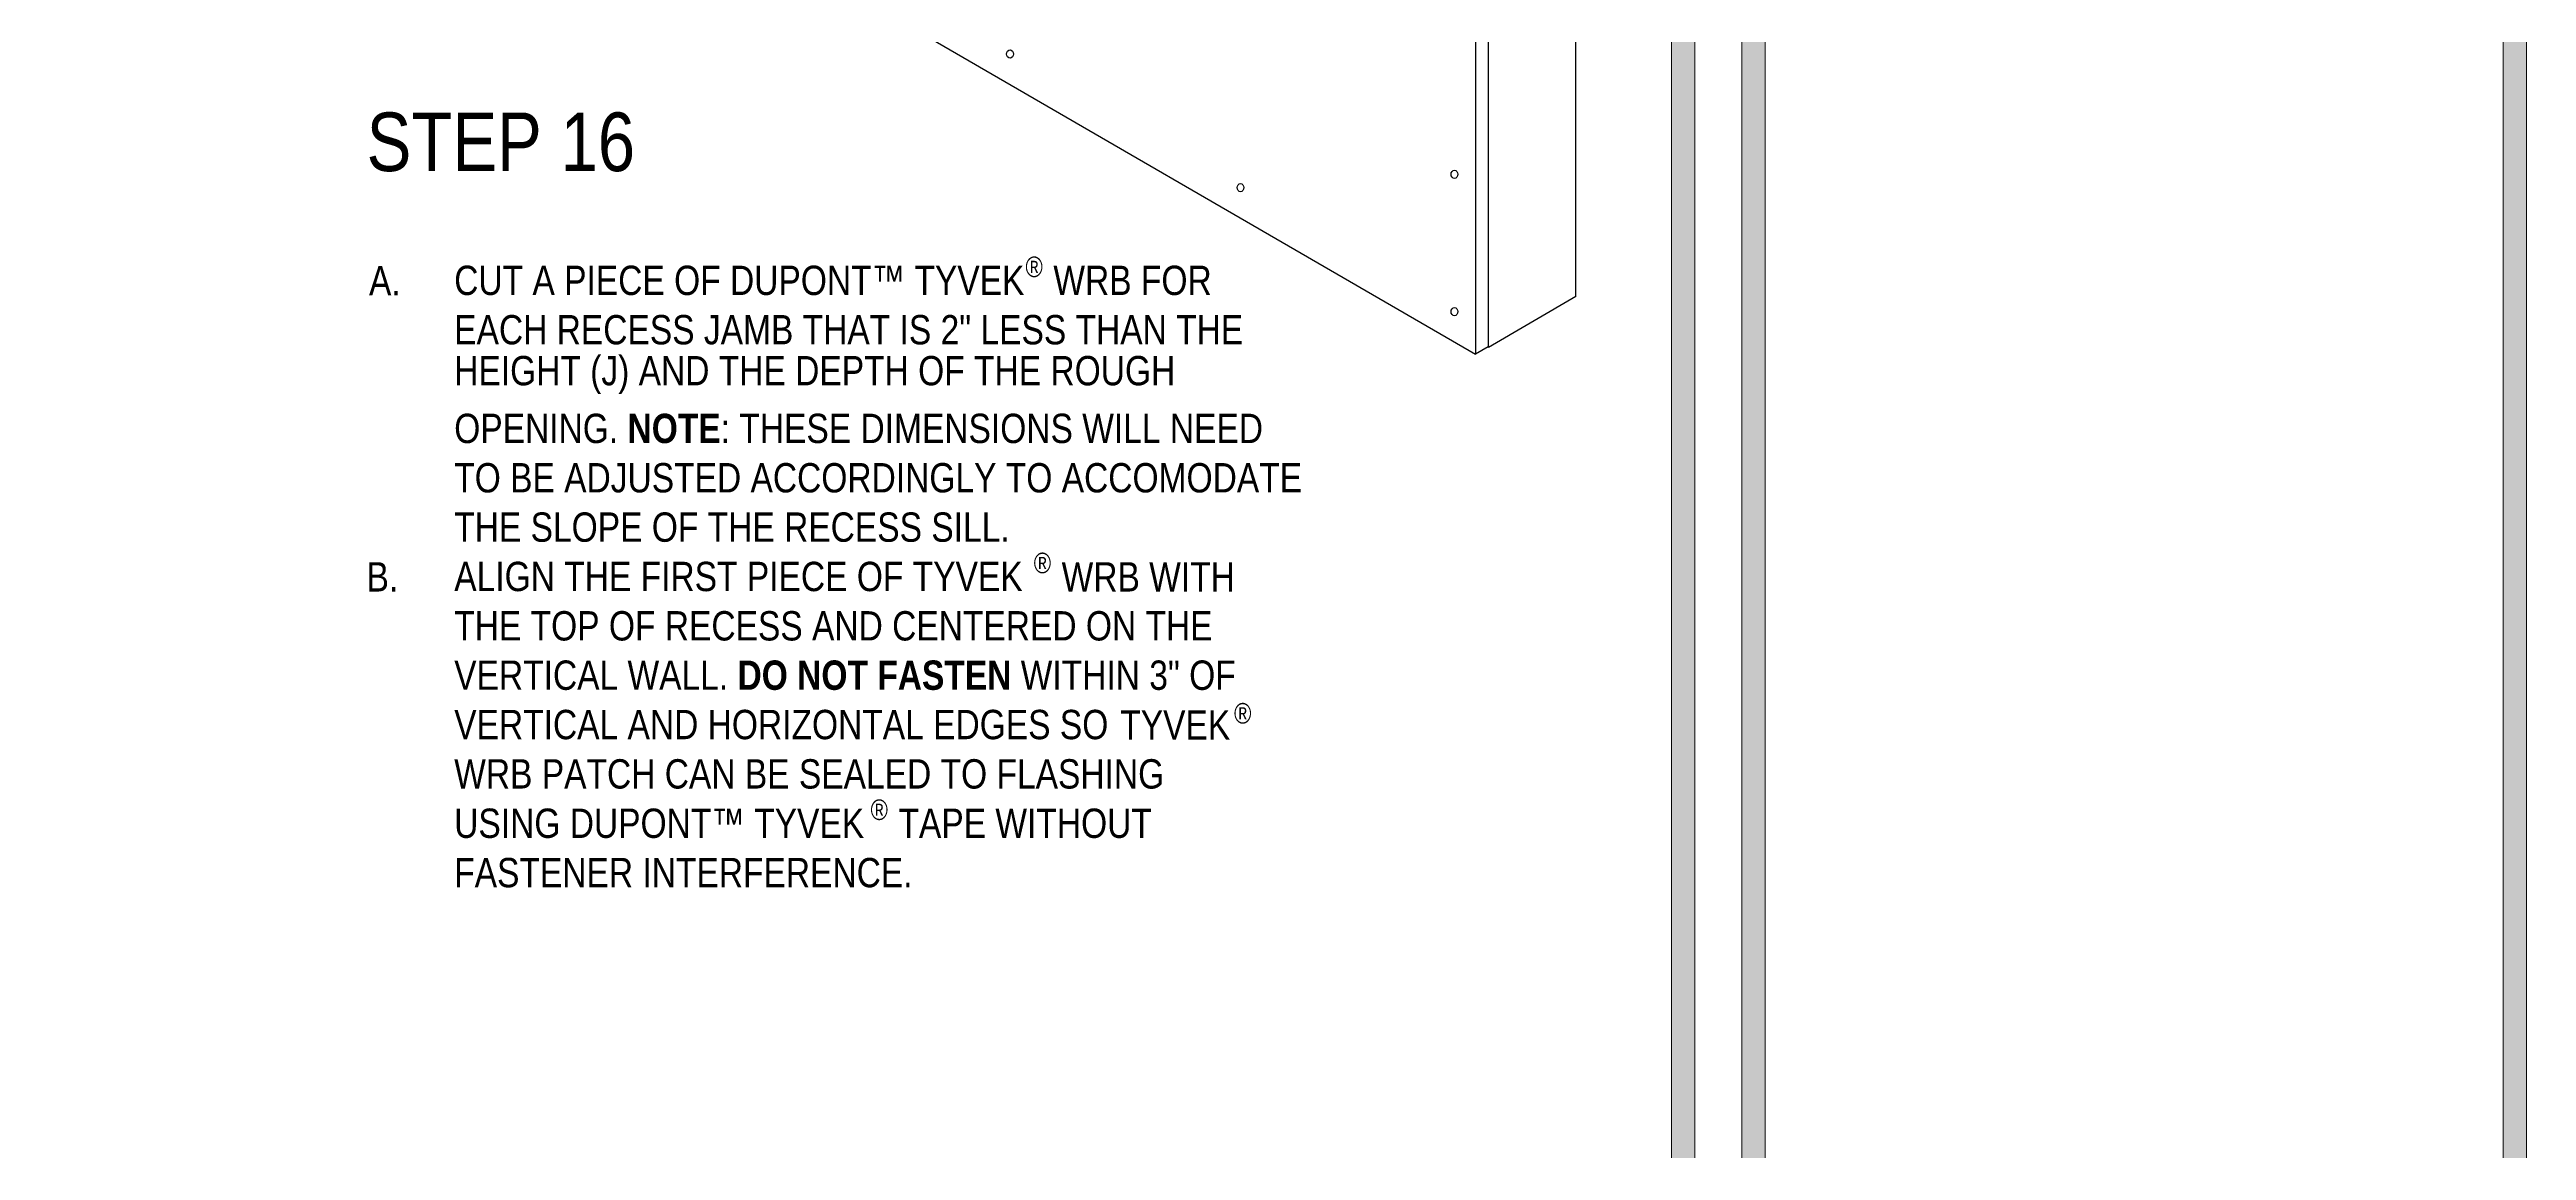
# Model space of a CAD drawing. Extents: x -1392 to 5791, y -3809 to 1722.
# Drawn here: x 1141 to 2092, y -2330 to -1907 of the extents above; entities that cross this region are included whole.
import ezdxf

# ---------------------------------------------------------------- set-up
doc = ezdxf.new("R2010")
doc.units = 0
doc.header["$MEASUREMENT"] = 0
for name, color, linetype, lineweight in [('.ATI-TEXT', 7, 'Continuous', 0), ('G-ANNO-TTLB', 7, 'Continuous', 0), ('WALL SCRATCH', 7, 'Continuous', 0)]:
    doc.layers.add(name, color=color, linetype=linetype, lineweight=lineweight)

# ---------------------------------------------------------------- blocks, each defined once
blk = doc.blocks.new('Block_59')
at = {"layer": '.ATI-TEXT', "char_height": 0.2, "attachment_point": 7}
for s, insert in [('\\C18;\\c0;\\FArial Narrow|b0|i0|c1;\\H7.874999;\\W1.000000;®', (1515.84, -1994.92)), ('\\C18;\\c0;\\FArial Narrow|b0|i0|c1;\\H11.249999;\\W1.000000;A.', (1263.62, -2001.86)), ('\\C18;\\c0;\\FArial Narrow|b0|i0|c1;\\H11.249999;\\W1.000000;CUT A PIECE OF DUPONT™ TYVEK', (1296.35, -2001.86)), ('\\C18;\\c0;\\FArial Narrow|b0|i0|c1;\\H11.249999;\\W1.000000; WRB FOR', (1522.96, -2001.86)), ('\\C18;\\c0;\\FArial Narrow|b0|i0|c1;\\H11.249999;\\W1.000000;EACH RECESS JAMB THAT IS 2" LESS THAN THE', (1296.35, -2020.81)), ('\\C18;\\c0;\\FArial Narrow|b0|i0|c1;\\H11.249999;\\W1.000000;HEIGHT (J) AND THE DEPTH OF THE ROUGH', (1296.35, -2039.76)), ('\\C18;\\c0;\\FArial Narrow|b0|i0|c1;\\H11.249999;\\W1.000000;OPENING. \\FArial Narrow Bold|b1|i0|c1;NOTE\\FArial Narrow|b0|i0|c1;: THESE DIMENSIONS WILL NEED', (1296.35, -2058.7)), ('\\C18;\\c0;\\FArial Narrow|b0|i0|c1;\\H11.249999;\\W1.000000;TO BE ADJUSTED ACCORDINGLY TO ACCOMODATE', (1296.35, -2077.65)), ('\\C18;\\c0;\\FArial Narrow|b0|i0|c1;\\H11.249999;\\W1.000000;THE SLOPE OF THE RECESS SILL.', (1296.35, -2096.6)), ('\\C18;\\c0;\\FArial Narrow|b0|i0|c1;\\H7.874999;\\W1.000000;®', (1519.02, -2108.62)), ('\\C18;\\c0;\\FArial Narrow|b0|i0|c1;\\H11.249999;\\W1.000000;B.', (1262.67, -2115.55)), ('\\C18;\\c0;\\FArial Narrow|b0|i0|c1;\\H11.249999;\\W1.000000;ALIGN THE FIRST PIECE OF TYVEK', (1296.37, -2115.55)), ('\\C18;\\c0;\\FArial Narrow|b0|i0|c1;\\H11.250226;\\W1.000000; WRB WITH', (1526.14, -2115.55)), ('\\C18;\\c0;\\FArial Narrow|b0|i0|c1;\\H11.250226;\\W1.000000;THE TOP OF RECESS AND CENTERED ON THE', (1296.35, -2134.5)), ('\\C18;\\c0;\\FArial Narrow|b0|i0|c1;\\H11.250226;\\W1.000000;VERTICAL WALL. \\FArial Narrow Bold|b1|i0|c1;DO NOT FASTEN\\FArial Narrow|b0|i0|c1; WITHIN 3" OF', (1296.35, -2153.45)), ('\\C18;\\c0;\\FArial Narrow|b0|i0|c1;\\H7.874999;\\W1.000000;®', (1595.98, -2166.34)), ('\\C18;\\c0;\\FArial Narrow|b0|i0|c1;\\H11.250226;\\W1.000000;VERTICAL AND HORIZONTAL EDGES SO ', (1296.35, -2172.4)), ('\\C18;\\c0;\\FArial Narrow|b0|i0|c1;\\H11.249999;\\W1.000000;TYVEK', (1552.24, -2172.4)), ('\\C18;\\c0;\\FArial Narrow|b0|i0|c1;\\H11.250226;\\W1.000000;WRB PATCH CAN BE SEALED TO FLASHING ', (1296.35, -2191.35)), ('\\C18;\\c0;\\FArial Narrow|b0|i0|c1;\\H7.874999;\\W1.000000;®', (1456.33, -2203.36)), ('\\C18;\\c0;\\FArial Narrow|b0|i0|c1;\\H11.249999;\\W1.000000;USING DUPONT™ TYVEK', (1296.35, -2210.3)), ('\\C18;\\c0;\\FArial Narrow|b0|i0|c1;\\H11.250226;\\W1.000000; TAPE WITHOUT', (1463.45, -2210.3)), ('\\C18;\\c0;\\FArial Narrow|b0|i0|c1;\\H11.250226;\\W1.000000;FASTENER INTERFERENCE.', (1296.35, -2229.25))]:
    blk.add_mtext(s, dxfattribs=dict(at, insert=insert))

msp = doc.modelspace()

# ---------------------------------------------------------------- hatches: boundary and pattern name
at = {"layer": 'G-ANNO-TTLB', "true_color": 0xff00ff, "transparency": 33554687}
h = msp.add_hatch(color=6, dxfattribs=at)
edge = h.paths.add_edge_path()
edge.add_spline(control_points=[(1773.02, -3692.6), (1773.02, -3692.6), (-1156.5, -3692.6), (-1156.5, -3692.6), (-1156.5, -3692.6), (-1156.5, -1235.6), (-1156.5, -1235.6), (-1156.5, -1235.6), (1773.02, -1235.6), (1773.02, -1235.6), (1773.02, -1235.6), (1773.02, -3692.6), (1773.02, -3692.6)], knot_values=[0, 0, 0, 0, 1, 1, 1, 2, 2, 2, 3, 3, 3, 4, 4, 4, 4], degree=3, periodic=0)
edge = h.paths.add_edge_path()
edge.add_spline(control_points=[(-1147.5, -1244.6), (-1147.5, -1244.6), (-1147.5, -3683.6), (-1147.5, -3683.6), (-1147.5, -3683.6), (1764.02, -3683.6), (1764.02, -3683.6), (1764.02, -3683.6), (1764.02, -1244.6), (1764.02, -1244.6), (1764.02, -1244.6), (-1147.5, -1244.6), (-1147.5, -1244.6)], knot_values=[0, 0, 0, 0, 1, 1, 1, 2, 2, 2, 3, 3, 3, 4, 4, 4, 4], degree=3, periodic=0)
edge.add_line((-1147.5, -1244.6), (-1147.5, -1244.6))
h = msp.add_hatch(color=6, dxfattribs=at)
edge = h.paths.add_edge_path()
edge.add_spline(control_points=[(2092.5, -1235.6), (2092.5, -1235.6), (2092.5, -3692.6), (2092.5, -3692.6), (2092.5, -3692.6), (1791.04, -3692.6), (1791.04, -3692.6), (1791.04, -3692.6), (1791.04, -1235.6), (1791.04, -1235.6), (1791.04, -1235.6), (2092.5, -1235.6), (2092.5, -1235.6)], knot_values=[0, 0, 0, 0, 1, 1, 1, 2, 2, 2, 3, 3, 3, 4, 4, 4, 4], degree=3, periodic=0)
edge = h.paths.add_edge_path()
edge.add_spline(control_points=[(2083.5, -1244.6), (2083.5, -1244.6), (1800.04, -1244.6), (1800.04, -1244.6), (1800.04, -1244.6), (1800.04, -3683.6), (1800.04, -3683.6), (1800.04, -3683.6), (2083.5, -3683.6), (2083.5, -3683.6), (2083.5, -3683.6), (2083.5, -1244.6), (2083.5, -1244.6)], knot_values=[0, 0, 0, 0, 1, 1, 1, 2, 2, 2, 3, 3, 3, 4, 4, 4, 4], degree=3, periodic=0)
edge.add_line((2083.5, -1244.6), (2083.5, -1244.6))

# ---------------------------------------------------------------- linework, layer by layer
at = {"layer": 'G-ANNO-TTLB', "color": 6, "lineweight": 9, "true_color": 0xff00ff}
for p, q in [((1773.02, -3692.6), (1773.02, -1235.6)), ((1791.04, -1235.6), (1791.04, -3692.6)), ((2092.5, -3692.6), (2092.5, -1235.6)), ((1764.02, -3683.6), (1764.02, -1244.6)), ((1764.02, -1244.6), (1764.02, -3683.6)), ((1800.04, -3683.6), (1800.04, -1244.6)), ((2083.5, -1244.6), (2083.5, -3683.6))]:
    msp.add_line(p, q, dxfattribs=at)
at = {"layer": 'G-ANNO-TTLB'}
for points in [[(1773.02, -3692.6), (1773.02, -3692.6), (-1156.5, -3692.6), (-1156.5, -3692.6), (-1156.5, -3692.6), (-1156.5, -1235.6), (-1156.5, -1235.6), (-1156.5, -1235.6), (1773.02, -1235.6), (1773.02, -1235.6), (1773.02, -1235.6), (1773.02, -3692.6), (1773.02, -3692.6)], [(2092.5, -1235.6), (2092.5, -1235.6), (2092.5, -3692.6), (2092.5, -3692.6), (2092.5, -3692.6), (1791.04, -3692.6), (1791.04, -3692.6), (1791.04, -3692.6), (1791.04, -1235.6), (1791.04, -1235.6), (1791.04, -1235.6), (2092.5, -1235.6), (2092.5, -1235.6)], [(-1147.5, -1244.6), (-1147.5, -1244.6), (-1147.5, -3683.6), (-1147.5, -3683.6), (-1147.5, -3683.6), (1764.02, -3683.6), (1764.02, -3683.6), (1764.02, -3683.6), (1764.02, -1244.6), (1764.02, -1244.6), (1764.02, -1244.6), (-1147.5, -1244.6), (-1147.5, -1244.6)], [(2083.5, -1244.6), (2083.5, -1244.6), (1800.04, -1244.6), (1800.04, -1244.6), (1800.04, -1244.6), (1800.04, -3683.6), (1800.04, -3683.6), (1800.04, -3683.6), (2083.5, -3683.6), (2083.5, -3683.6), (2083.5, -3683.6), (2083.5, -1244.6), (2083.5, -1244.6)]]:
    msp.add_open_spline(points, degree=3, knots=[0, 0, 0, 0, 1, 1, 1, 2, 2, 2, 3, 3, 3, 4, 4, 4, 4], dxfattribs=at)
at = {"layer": 'WALL SCRATCH', "color": 33, "lineweight": 25, "true_color": 0xcc9966}
for q in [(1727.29, -1577.92), (1693.68, -2021.85)]:
    msp.add_line((1727.29, -2002.28), q, dxfattribs=at)
at = {"layer": 'WALL SCRATCH', "color": 2, "lineweight": 25, "true_color": 0xffff00}
for p, q in [((1693.68, -2021.85), (1693.68, -1597.49)), ((1688.73, -1600.02), (1688.73, -2024.38)), ((1419.94, -1868.77), (1688.73, -2024.38)), ((1419.94, -1868.77), (1688.73, -2024.38)), ((1693.53, -2021.6), (1688.73, -2024.38))]:
    msp.add_line(p, q, dxfattribs=at)
at = {"layer": 'WALL SCRATCH', "color": 252, "lineweight": 25, "true_color": 0x848484}
msp.add_lwpolyline([(1681.44, -1919.58)], dxfattribs=at)
for centre in [(1509.89, -1909.19), (1598.43, -1960.48), (1680.61, -1955.37), (1680.61, -2008.1)]:
    msp.add_ellipse(centre, major_axis=(0, 1.59), ratio=0.812499, dxfattribs=at)

# ---------------------------------------------------------------- block references
at = {"layer": '.ATI-TEXT'}
msp.add_blockref('Block_59', (0, 0), dxfattribs=at)

# ---------------------------------------------------------------- texts
at = {"layer": '.ATI-TEXT', "insert": (1262.7, -1954.46), "char_height": 0.2, "attachment_point": 7}
msp.add_mtext('\\C18;\\c0;\\FArial Narrow|b0|i0|c1;\\H22.499999;\\W1.000000;STEP 16', dxfattribs=at)

doc.saveas('drawing.dxf')
